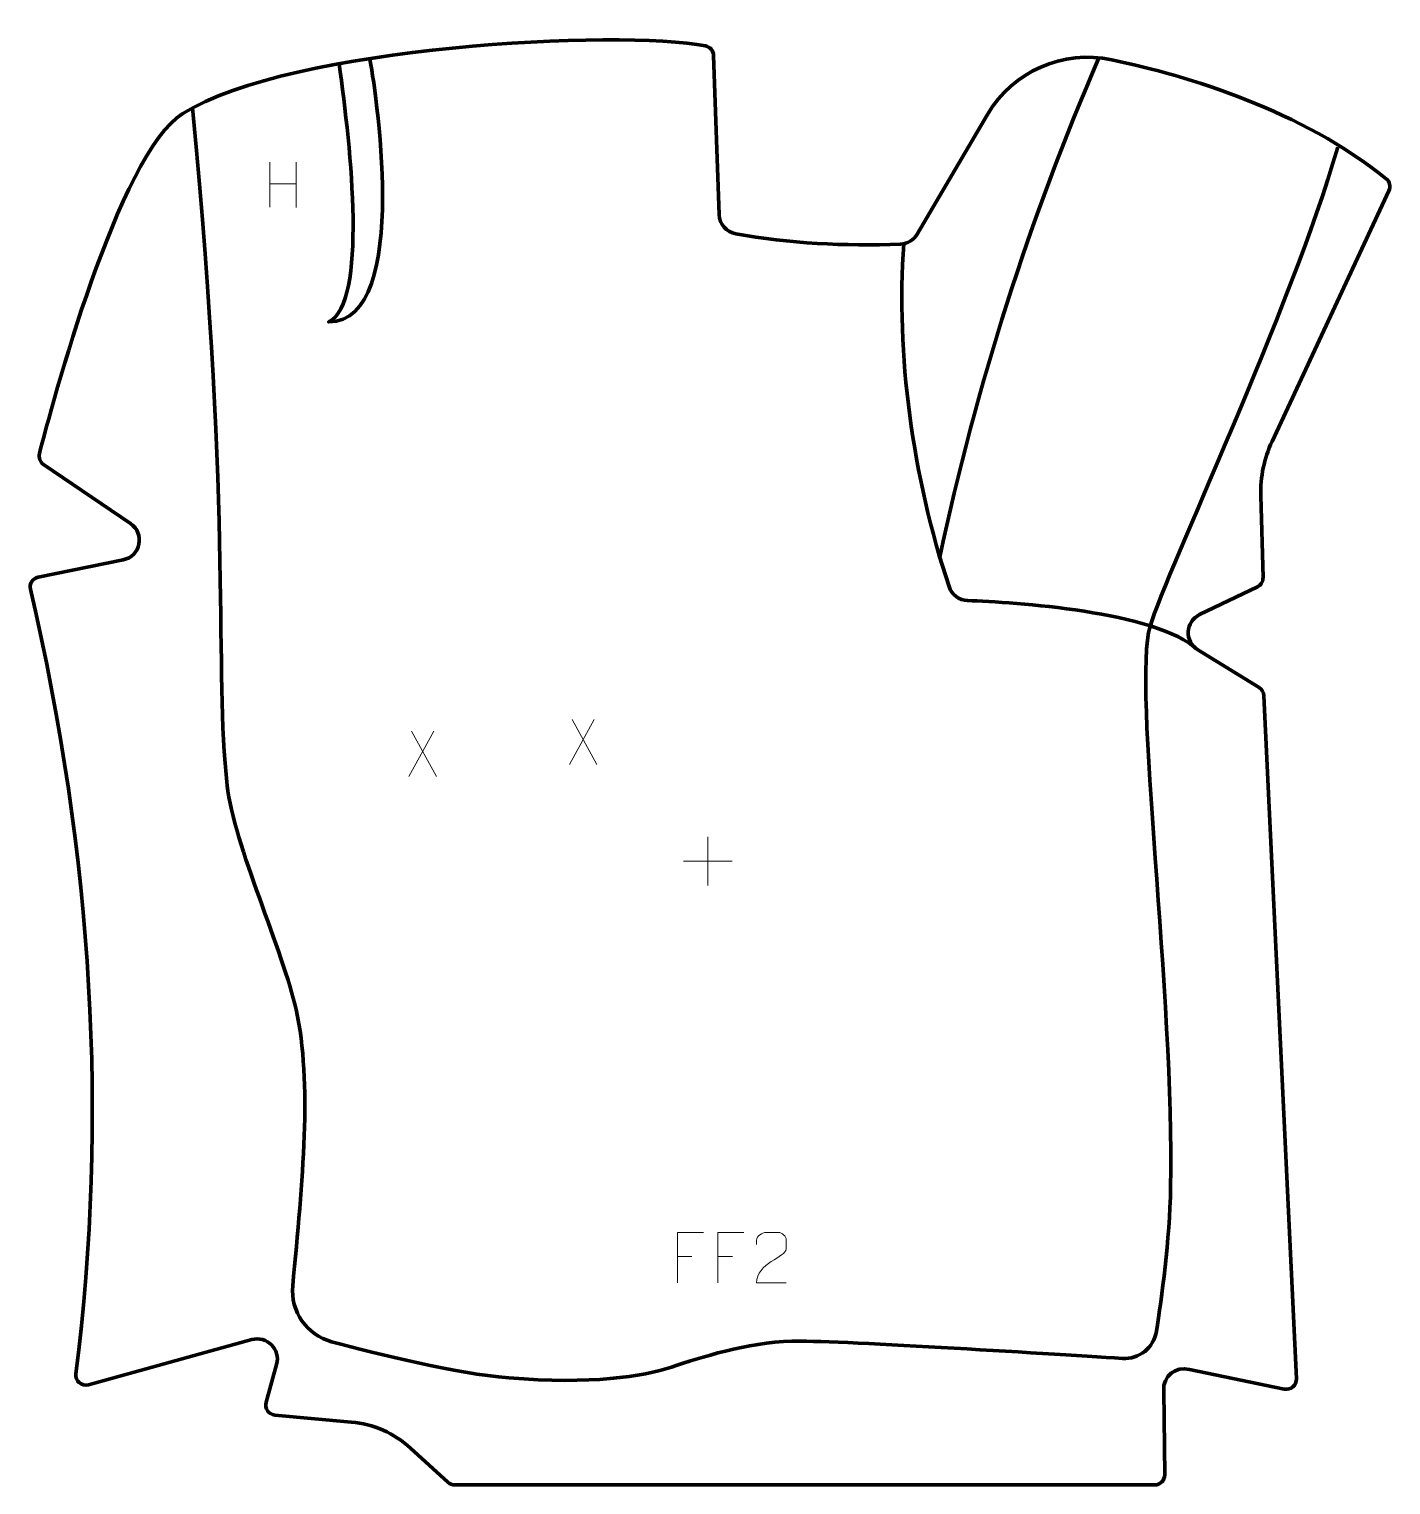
# Model space of a CAD drawing. Header units: millimetres. Extents: x -336 to 336, y -357 to 362.
import ezdxf

# ---------------------------------------------------------------- set-up
doc = ezdxf.new("R2010")
doc.units = ezdxf.units.MM
doc.header["$MEASUREMENT"] = 0
for name, color, linetype in [('layer 1', 7, 'Continuous'), ('layer 2', 7, 'Continuous'), ('layer 3', 7, 'Continuous')]:
    doc.layers.add(name, color=color, linetype=linetype)

msp = doc.modelspace()

# ---------------------------------------------------------------- linework, layer by layer
at = {"layer": 'layer 1', "color": 250, "lineweight": 9}
for points in [[(-217.5686, 296.5519), (-217.5686, 296.5519), (-217.5686, 274.3592), (-217.5686, 274.3592)], [(-204.4529, 296.5519), (-204.4529, 296.5519), (-204.4529, 274.2016), (-204.4529, 274.2016)], [(-217.5511, 285.9095), (-217.5511, 285.9095), (-204.4529, 285.9095), (-204.4529, 285.9095)], [(-136.4835, 15.3655), (-136.4835, 15.3655), (-148.7907, -6.9331), (-148.7907, -6.9331)], [(-147.4878, 15.3655), (-147.4878, 15.3655), (-135.1806, -6.9848), (-135.1806, -6.9848)], [(-57.1852, 21.2195), (-57.1852, 21.2195), (-69.4924, -1.0791), (-69.4924, -1.0791)], [(-68.1895, 21.2195), (-68.1895, 21.2195), (-55.8823, -1.1308), (-55.8823, -1.1308)], [(-1.0819, -36.8302), (-1.0819, -36.8302), (-1.0819, -60.8081), (-1.0819, -60.8081)], [(-13.0708, -48.8192), (-13.0708, -48.8192), (10.9071, -48.8192), (10.9071, -48.8192)], [(-16.1374, -244.1434), (-16.1374, -244.1434), (-8.9693, -244.1434), (-8.9693, -244.1434)], [(3.8626, -244.1434), (3.8626, -244.1434), (11.0307, -244.1434), (11.0307, -244.1434)]]:
    msp.add_open_spline(points, degree=3, dxfattribs=at)
for points, knots in [([(-3.2634, -232.2637), (-3.2634, -232.2637), (-16.1374, -232.2637), (-16.1374, -232.2637), (-16.1374, -232.2637), (-16.1374, -232.2637), (-16.1374, -257.2173), (-16.1374, -257.2173)], [0, 0, 0, 0, 0.33333333, 0.33333333, 0.33333333, 0.33333333, 1, 1, 1, 1]), ([(16.7366, -232.2637), (16.7366, -232.2637), (3.8626, -232.2637), (3.8626, -232.2637), (3.8626, -232.2637), (3.8626, -232.2637), (3.8626, -257.2173), (3.8626, -257.2173)], [0, 0, 0, 0, 0.33333333, 0.33333333, 0.33333333, 0.33333333, 1, 1, 1, 1]), ([(37.6711, -257.2276), (32.7567, -257.2273), (27.8423, -257.2273), (22.9282, -257.2276), (22.9282, -257.2276), (22.9282, -247.2953), (37.5792, -244.6541), (37.6711, -240.3438), (37.6711, -240.3438), (37.6708, -238.9197), (37.6708, -237.496), (37.6711, -236.0727), (37.6711, -236.0727), (37.6542, -233.9956), (35.5314, -232.2708), (33.8604, -232.2535), (33.8604, -232.2535), (31.7872, -232.2539), (29.7143, -232.2539), (27.6419, -232.2535), (27.6419, -232.2535), (25.8198, -232.237), (22.9951, -234.0291), (22.9282, -236.1227), (22.9282, -236.1227), (22.9282, -236.1227), (22.9282, -238.1775), (22.9282, -238.1775)], [0, 0, 0, 0, 0.125, 0.125, 0.125, 0.125, 0.25, 0.25, 0.25, 0.25, 0.375, 0.375, 0.375, 0.375, 0.5, 0.5, 0.5, 0.5, 0.625, 0.625, 0.625, 0.625, 0.75, 0.75, 0.75, 0.75, 1, 1, 1, 1])]:
    msp.add_open_spline(points, degree=3, knots=knots, dxfattribs=at)
at = {"layer": 'layer 2', "color": 12, "lineweight": 200}
msp.add_open_spline([(219.7082, -356.9938), (219.7082, -356.9938), (-126.1664, -356.9938), (-126.1664, -356.9938), (-126.1664, -356.9938), (-127.4173, -356.9938), (-128.6231, -356.5269), (-129.5449, -355.6849), (-129.5449, -355.6849), (-129.5449, -355.6849), (-148.0301, -338.8119), (-148.0301, -338.8119), (-148.0301, -338.8119), (-156.0946, -331.4505), (-166.3618, -326.926), (-177.2567, -325.9323), (-177.2567, -325.9323), (-177.2567, -325.9323), (-215.0389, -322.4864), (-215.0389, -322.4864), (-215.0389, -322.4864), (-218.1451, -322.2029), (-220.2353, -319.1884), (-219.4006, -316.1961), (-219.4006, -316.1961), (-219.4006, -316.1961), (-214.1837, -297.4968), (-214.1837, -297.4968), (-214.1837, -297.4968), (-212.102, -290.0343), (-218.9981, -283.1661), (-226.4932, -285.2375), (-226.4932, -285.2375), (-226.4932, -285.2375), (-307.0941, -307.5104), (-307.0941, -307.5104), (-307.0941, -307.5104), (-310.5351, -308.4613), (-313.8361, -305.6179), (-313.3891, -302.0899), (-313.3891, -302.0899), (-297.3698, -175.6784), (-305.0561, -46.4529), (-335.8423, 85.514), (-335.8423, 85.514), (-336.4798, 88.2461), (-334.7364, 90.9653), (-331.9766, 91.5276), (-331.9766, 91.5276), (-331.9766, 91.5276), (-290.0348, 100.0695), (-290.0348, 100.0695), (-290.0348, 100.0695), (-281.3798, 101.8322), (-279.1037, 113.0861), (-286.3991, 118.047), (-286.3991, 118.047), (-286.3991, 118.047), (-329.3583, 147.2588), (-329.3583, 147.2588), (-329.3583, 147.2588), (-331.0922, 148.4379), (-331.9015, 150.5683), (-331.3846, 152.5951), (-331.3846, 152.5951), (-325.6974, 174.8902), (-292.4468, 300.5457), (-260.5179, 320.5959), (-260.5179, 320.5959), (-207.3515, 353.9824), (-44.487, 362.3059), (-2.2529, 354.0337), (-2.2529, 354.0337), (0.0295, 353.5866), (1.7021, 351.6363), (1.7836, 349.3219), (1.7836, 349.3219), (1.7836, 349.3219), (4.5568, 270.6237), (4.5568, 270.6237), (4.5568, 270.6237), (4.7219, 265.9394), (8.1432, 261.9912), (12.7783, 261.171), (12.7783, 261.171), (39.2067, 256.494), (66.3822, 254.9396), (94.2005, 256.0718), (94.2005, 256.0718), (97.5977, 256.2098), (100.688, 258.0726), (102.4043, 260.995), (102.4043, 260.995), (102.4043, 260.995), (137.1607, 320.1713), (137.1607, 320.1713), (137.1607, 320.1713), (149.6385, 341.4165), (174.3989, 352.3231), (198.5666, 347.1599), (198.5666, 347.1599), (236.3738, 339.0827), (292.4658, 322.1787), (334.1458, 288.3574), (334.1458, 288.3574), (335.9132, 286.9232), (336.4671, 284.4703), (335.5061, 282.4112), (335.5061, 282.4112), (335.5061, 282.4112), (277.7363, 158.5932), (277.7363, 158.5932), (277.7363, 158.5932), (273.8226, 150.2051), (271.9183, 141.0267), (272.1737, 131.7809), (272.1737, 131.7809), (272.1737, 131.7809), (273.2906, 91.3389), (273.2906, 91.3389), (273.2906, 91.3389), (273.3446, 89.3803), (272.2397, 87.5724), (270.4684, 86.7196), (270.4684, 86.7196), (270.4684, 86.7196), (241.9703, 73.0054), (241.9703, 73.0054), (241.9703, 73.0054), (234.8657, 69.5862), (234.3517, 59.7035), (241.0633, 55.5717), (241.0633, 55.5717), (241.0633, 55.5717), (271.3422, 36.9311), (271.3422, 36.9311), (271.3422, 36.9311), (272.7445, 36.068), (273.6293, 34.5724), (273.7072, 32.9331), (273.7072, 32.9331), (273.7072, 32.9331), (289.8073, -304.5631), (289.8073, -304.5631), (289.8073, -304.5631), (289.9625, -307.8115), (286.9988, -310.3335), (283.8005, -309.6746), (283.8005, -309.6746), (283.8005, -309.6746), (236.9033, -300.0163), (236.9033, -300.0163), (236.9033, -300.0163), (230.2394, -298.1266), (223.7116, -303.3947), (224.1885, -310.2781), (224.1885, -310.2781), (224.1885, -310.2781), (224.7078, -351.9535), (224.7078, -351.9535), (224.7078, -351.9535), (224.7427, -354.7271), (222.4938, -356.9938), (219.7082, -356.9938)], degree=3, knots=[0, 0, 0, 0, 0.02380952, 0.02380952, 0.02380952, 0.02380952, 0.04761905, 0.04761905, 0.04761905, 0.04761905, 0.07142857, 0.07142857, 0.07142857, 0.07142857, 0.0952381, 0.0952381, 0.0952381, 0.0952381, 0.11904762, 0.11904762, 0.11904762, 0.11904762, 0.14285714, 0.14285714, 0.14285714, 0.14285714, 0.16666667, 0.16666667, 0.16666667, 0.16666667, 0.19047619, 0.19047619, 0.19047619, 0.19047619, 0.21428571, 0.21428571, 0.21428571, 0.21428571, 0.23809524, 0.23809524, 0.23809524, 0.23809524, 0.26190476, 0.26190476, 0.26190476, 0.26190476, 0.28571429, 0.28571429, 0.28571429, 0.28571429, 0.30952381, 0.30952381, 0.30952381, 0.30952381, 0.33333333, 0.33333333, 0.33333333, 0.33333333, 0.35714286, 0.35714286, 0.35714286, 0.35714286, 0.38095238, 0.38095238, 0.38095238, 0.38095238, 0.4047619, 0.4047619, 0.4047619, 0.4047619, 0.42857143, 0.42857143, 0.42857143, 0.42857143, 0.45238095, 0.45238095, 0.45238095, 0.45238095, 0.47619048, 0.47619048, 0.47619048, 0.47619048, 0.5, 0.5, 0.5, 0.5, 0.52380952, 0.52380952, 0.52380952, 0.52380952, 0.54761905, 0.54761905, 0.54761905, 0.54761905, 0.57142857, 0.57142857, 0.57142857, 0.57142857, 0.5952381, 0.5952381, 0.5952381, 0.5952381, 0.61904762, 0.61904762, 0.61904762, 0.61904762, 0.64285714, 0.64285714, 0.64285714, 0.64285714, 0.66666667, 0.66666667, 0.66666667, 0.66666667, 0.69047619, 0.69047619, 0.69047619, 0.69047619, 0.71428571, 0.71428571, 0.71428571, 0.71428571, 0.73809524, 0.73809524, 0.73809524, 0.73809524, 0.76190476, 0.76190476, 0.76190476, 0.76190476, 0.78571429, 0.78571429, 0.78571429, 0.78571429, 0.80952381, 0.80952381, 0.80952381, 0.80952381, 0.83333333, 0.83333333, 0.83333333, 0.83333333, 0.85714286, 0.85714286, 0.85714286, 0.85714286, 0.88095238, 0.88095238, 0.88095238, 0.88095238, 0.9047619, 0.9047619, 0.9047619, 0.9047619, 0.92857143, 0.92857143, 0.92857143, 0.92857143, 0.95238095, 0.95238095, 0.95238095, 0.95238095, 1, 1, 1, 1], dxfattribs=at)
at = {"layer": 'layer 3', "color": 142, "lineweight": 200}
for points, knots in [([(-183.3026, 345.2292), (-177.2458, 302.7437), (-169.2771, 227.1655), (-188.4017, 217.6443), (-188.4017, 217.6443), (-146.5665, 217.6443), (-166.1576, 337.6919), (-168.1159, 347.7896)], [0, 0, 0, 0, 0.33333333, 0.33333333, 0.33333333, 0.33333333, 1, 1, 1, 1]), ([(-255.7227, 323.3799), (-235.8151, 114.1057), (-245.1708, 47.1658), (-238.5964, -11.4547), (-238.5964, -11.4547), (-235.354, -40.3647), (-210.8303, -93.6508), (-204.542, -122.1382), (-204.542, -122.1382), (-196.4885, -158.6245), (-201.3441, -206.4653), (-206.2072, -258.667), (-206.2072, -258.667), (-207.3837, -271.2962), (-199.2694, -282.9439), (-186.9748, -286.2623), (-186.9748, -286.2623), (-163.5475, -292.5857), (-125.6574, -301.9485), (-99.3945, -304.1277), (-99.3945, -304.1277), (-58.8579, -307.491), (-33.1848, -303.4818), (-18.9971, -298.7727), (-18.9971, -298.7727), (-4.8096, -294.0638), (18.1616, -286.6375), (40.4565, -285.9648), (40.4565, -285.9648), (58.5931, -285.4176), (164.8054, -292.0106), (203.7958, -294.4887), (203.7958, -294.4887), (212.0236, -295.0118), (219.3014, -289.2153), (220.5855, -281.1065), (220.5855, -281.1065), (223.2031, -264.5759), (227.0597, -236.2627), (227.627, -209.9494), (227.627, -209.9494), (229.6265, -117.117), (208.6828, 38.2766), (217.4659, 67.2027), (217.4659, 67.2027), (226.2487, 96.1289), (286.4047, 221.924), (310.1897, 303.9338)], [0, 0, 0, 0, 0.07692308, 0.07692308, 0.07692308, 0.07692308, 0.15384615, 0.15384615, 0.15384615, 0.15384615, 0.23076923, 0.23076923, 0.23076923, 0.23076923, 0.30769231, 0.30769231, 0.30769231, 0.30769231, 0.38461538, 0.38461538, 0.38461538, 0.38461538, 0.46153846, 0.46153846, 0.46153846, 0.46153846, 0.53846154, 0.53846154, 0.53846154, 0.53846154, 0.61538462, 0.61538462, 0.61538462, 0.61538462, 0.69230769, 0.69230769, 0.69230769, 0.69230769, 0.76923077, 0.76923077, 0.76923077, 0.76923077, 0.84615385, 0.84615385, 0.84615385, 0.84615385, 1, 1, 1, 1]), ([(95.8087, 256.2739), (91.7798, 201.7445), (100.1102, 141.1235), (118.122, 86.8209), (118.122, 86.8209), (119.4328, 82.8693), (123.0581, 80.1379), (127.2346, 79.9749), (127.2346, 79.9749), (149.6441, 79.0999), (220.4928, 74.8391), (241.0633, 55.5715)], [0, 0, 0, 0, 0.25, 0.25, 0.25, 0.25, 0.5, 0.5, 0.5, 0.5, 1, 1, 1, 1])]:
    msp.add_open_spline(points, degree=3, knots=knots, dxfattribs=at)
msp.add_open_spline([(192.1785, 348.1512), (157.6433, 268.3746), (131.6771, 186.043), (113.575, 101.366)], degree=3, dxfattribs=at)

doc.saveas('drawing.dxf')
